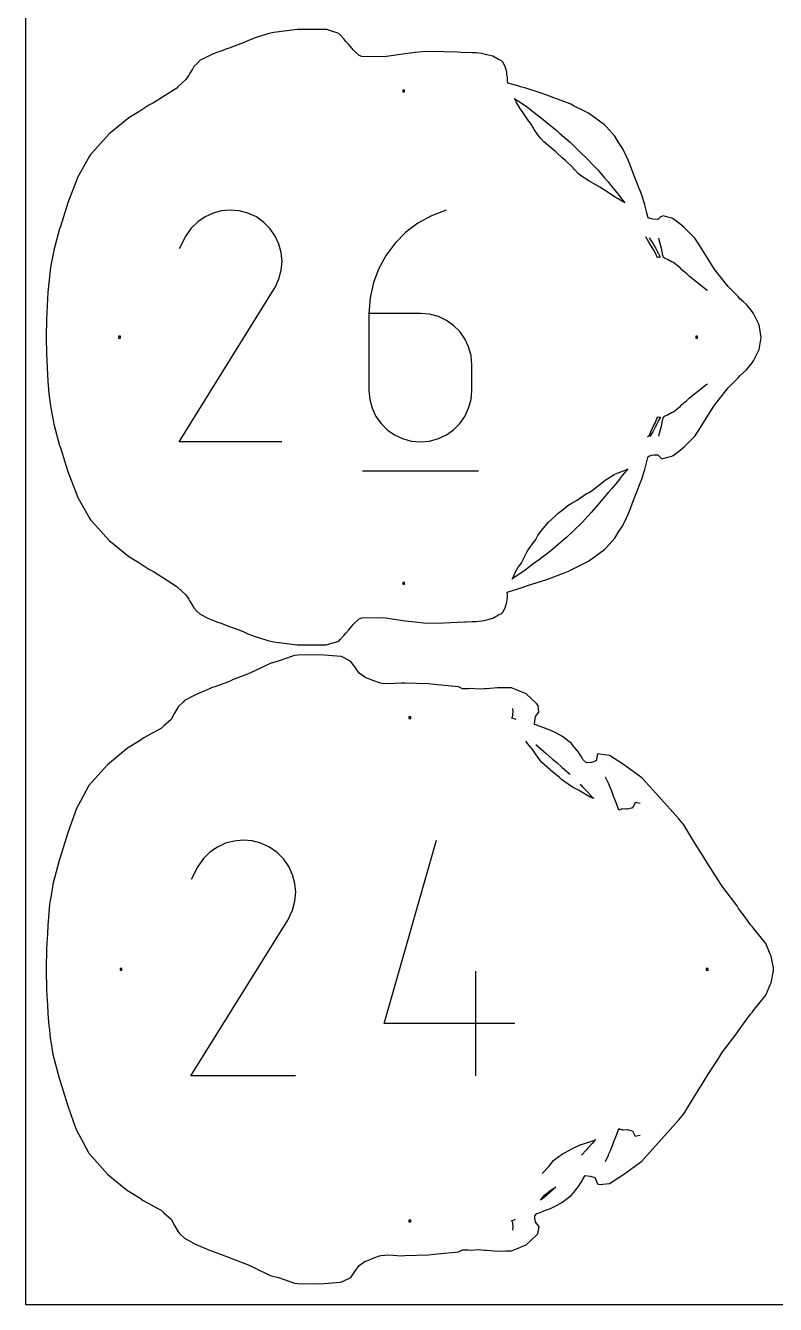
# Model space of a CAD drawing. Extents: x 0 to 90, y 0 to 90.
# Drawn here: x 0 to 24.16, y 0 to 41.22 of the extents above; entities that cross this region are included whole.
import ezdxf

# ---------------------------------------------------------------- set-up
doc = ezdxf.new("R2010")
doc.units = 0

msp = doc.modelspace()

# ---------------------------------------------------------------- linework, layer by layer
at = {"layer": 'annotation', "color": 1}
for p, q in [((5.781093, 35.050284), (5.545548, 34.887859)), ((6.038549, 35.168945), (5.781093, 35.050284)), ((6.311611, 35.242203), (6.038549, 35.168945)), ((6.593973, 35.26842), (6.311611, 35.242203)), ((6.87933, 35.245959), (6.593973, 35.26842)), ((7.161376, 35.17318), (6.87933, 35.245959)), ((7.433806, 35.048446), (7.161376, 35.17318)), ((7.677465, 34.875424), (7.433806, 35.048446)), ((7.433806, 35.048446), (7.433806, 35.048446)), ((13.076007, 35.090493), (12.640099, 34.850511)), ((13.551043, 35.268603), (13.076007, 35.090493)), ((13.551043, 35.268603), (13.551043, 35.268603)), ((5.33822, 34.683307), (5.165414, 34.438266)), ((5.545548, 34.887859), (5.33822, 34.683307)), ((7.881191, 34.6678), (7.677465, 34.875424)), ((8.043171, 34.431935), (7.881191, 34.6678)), ((12.640099, 34.850511), (12.247794, 34.55467)), ((5.165414, 34.438266), (4.94766, 34.020552)), ((8.161595, 34.174194), (8.043171, 34.431935)), ((12.247794, 34.55467), (11.903567, 34.208982)), ((20.076557, 34.240203), (19.985003, 34.413057)), ((20.078512, 34.236258), (20.076557, 34.240203)), ((20.236094, 33.983026), (20.078512, 34.236258)), ((20.085144, 34.381515), (20.213069, 34.187247)), ((20.415207, 34.316177), (20.405119, 34.367948)), ((20.474333, 34.071005), (20.415207, 34.316177)), ((8.234651, 33.900939), (8.161595, 34.174194)), ((8.260527, 33.618534), (8.234651, 33.900939)), ((11.611893, 33.81946), (11.377245, 33.392117)), ((11.903567, 34.208982), (11.611893, 33.81946)), ((20.213069, 34.187247), (20.272045, 34.081421)), ((20.284507, 33.901166), (20.236094, 33.983026)), ((20.272045, 34.081421), (20.28768, 34.051724)), ((20.359371, 33.73693), (20.284507, 33.901166)), ((20.28768, 34.051724), (20.332621, 33.969061)), ((20.332621, 33.969061), (20.356688, 33.925087)), ((20.356688, 33.925087), (20.371742, 33.898339)), ((20.371742, 33.898339), (20.386715, 33.868142)), ((20.386715, 33.868142), (20.409581, 33.823691)), ((20.409581, 33.823691), (20.425306, 33.792878)), ((20.477291, 34.059485), (20.474333, 34.071005)), ((20.481836, 34.040867), (20.477291, 34.059485)), ((20.533728, 33.812751), (20.481836, 34.040867)), ((20.537546, 33.796378), (20.533728, 33.812751)), ((8.237412, 33.333343), (8.260527, 33.618534)), ((11.377245, 33.392117), (11.2041, 32.932964)), ((20.396322, 33.748634), (20.359371, 33.73693)), ((20.40276, 33.751154), (20.396322, 33.748634)), ((20.40958, 33.752119), (20.40276, 33.751154)), ((20.42425, 33.754335), (20.40958, 33.752119)), ((20.436024, 33.756879), (20.42425, 33.754335)), ((20.425306, 33.792878), (20.443963, 33.756729)), ((20.443963, 33.756729), (20.436024, 33.756879)), ((20.55028, 33.737713), (20.537546, 33.796378)), ((20.586096, 33.723508), (20.55028, 33.737713)), ((20.681776, 33.682092), (20.586096, 33.723508)), ((20.811121, 33.605004), (20.681776, 33.682092)), ((20.869529, 33.580107), (20.811121, 33.605004)), ((21.052878, 33.433611), (20.869529, 33.580107)), ((21.071433, 33.427934), (21.052878, 33.433611)), ((21.145801, 33.349785), (21.071433, 33.427934)), ((8.036962, 32.780054), (8.163494, 33.051729)), ((8.163494, 33.051729), (8.237412, 33.333343)), ((21.298083, 33.21124), (21.145801, 33.349785)), ((21.385831, 33.133101), (21.298083, 33.21124)), ((21.898811, 32.720179), (21.385831, 33.133101)), ((4.942977, 27.801207), (8.00746, 32.73463)), ((8.00746, 32.73463), (8.011123, 32.739164)), ((8.00746, 32.73463), (8.00746, 32.73463)), ((8.011123, 32.739164), (8.014637, 32.743735)), ((8.014637, 32.743735), (8.018022, 32.748384)), ((8.018022, 32.748384), (8.021304, 32.753149)), ((8.021304, 32.753149), (8.024505, 32.758067)), ((8.024505, 32.758067), (8.027648, 32.763179)), ((8.027648, 32.763179), (8.030757, 32.768521)), ((8.030757, 32.768521), (8.033854, 32.774134)), ((8.033854, 32.774134), (8.036962, 32.780054)), ((8.036962, 32.780054), (8.036962, 32.780054)), ((11.2041, 32.932964), (11.096931, 32.448015)), ((21.924031, 32.705248), (21.898811, 32.720179)), ((21.936764, 32.697897), (21.924031, 32.705248)), ((21.972956, 32.677841), (21.936764, 32.697897)), ((11.096931, 32.448015), (11.060214, 31.943283)), ((11.060214, 31.943283), (11.060214, 29.461352)), ((12.718425, 31.943283), (11.060214, 31.943283)), ((13.016658, 31.916668), (12.718425, 31.943283)), ((13.297285, 31.83991), (13.016658, 31.916668)), ((13.555639, 31.717637), (13.297285, 31.83991)), ((13.787051, 31.554478), (13.555639, 31.717637)), ((13.986855, 31.355063), (13.787051, 31.554478)), ((14.150383, 31.12402), (13.986855, 31.355063)), ((14.272967, 30.865978), (14.150383, 31.12402)), ((14.349941, 30.585566), (14.272967, 30.865978)), ((14.376636, 30.287413), (14.349941, 30.585566)), ((14.376636, 29.461352), (14.376636, 30.287413)), ((14.376636, 30.287413), (14.376636, 30.287413)), ((11.060214, 29.461352), (11.060214, 29.461352)), ((11.060214, 29.461352), (11.086986, 29.163054)), ((14.349941, 29.163054), (14.376636, 29.461352)), ((21.385854, 29.216524), (21.899151, 29.629713)), ((21.899151, 29.629713), (21.924033, 29.644426)), ((21.924033, 29.644426), (21.936603, 29.651702)), ((21.936603, 29.651702), (21.973028, 29.671882)), ((11.086986, 29.163054), (11.164152, 28.882255)), ((11.164152, 28.882255), (11.286987, 28.623652)), ((14.150383, 28.623652), (14.272967, 28.882255)), ((14.272967, 28.882255), (14.349941, 29.163054)), ((20.869689, 28.76962), (21.053084, 28.916171)), ((21.053084, 28.916171), (21.071595, 28.921843)), ((21.071595, 28.921843), (21.145874, 28.999888)), ((21.145874, 28.999888), (21.298171, 29.138446)), ((21.298171, 29.138446), (21.385854, 29.216524)), ((11.286987, 28.623652), (11.450765, 28.391944)), ((13.986855, 28.391944), (14.150383, 28.623652)), ((20.288619, 28.422281), (20.359191, 28.612489)), ((20.359191, 28.612489), (20.404122, 28.598757)), ((20.393297, 28.487747), (20.36728, 28.434741)), ((20.422227, 28.544911), (20.393297, 28.487747)), ((20.404122, 28.598757), (20.430053, 28.593271)), ((20.444448, 28.578658), (20.422227, 28.544911)), ((20.430053, 28.593271), (20.434607, 28.593923)), ((20.434607, 28.593923), (20.446318, 28.594027)), ((20.448937, 28.589777), (20.444448, 28.578658)), ((20.446318, 28.594027), (20.448937, 28.589777)), ((20.481909, 28.308977), (20.533906, 28.537676)), ((20.533906, 28.537676), (20.537646, 28.553385)), ((20.537646, 28.553385), (20.549879, 28.612662)), ((20.549879, 28.612662), (20.585227, 28.628273)), ((20.585227, 28.628273), (20.6819, 28.66757)), ((20.6819, 28.66757), (20.811286, 28.744749)), ((20.811286, 28.744749), (20.869689, 28.76962)), ((11.450765, 28.391944), (11.650762, 28.191829)), ((11.650762, 28.191829), (11.882252, 28.028006)), ((13.555639, 28.028006), (13.787051, 28.191829)), ((13.787051, 28.191829), (13.986855, 28.391944)), ((20.096046, 28.011771), (20.110989, 28.048256)), ((20.202757, 28.126183), (20.109461, 27.971662)), ((20.110989, 28.048256), (20.21651, 28.291024)), ((20.274415, 28.25802), (20.202757, 28.126183)), ((20.21651, 28.291024), (20.288619, 28.422281)), ((20.282066, 28.273535), (20.274415, 28.25802)), ((20.333517, 28.36741), (20.282066, 28.273535)), ((20.338868, 28.377445), (20.333517, 28.36741)), ((20.346498, 28.392817), (20.338868, 28.377445)), ((20.36728, 28.434741), (20.346498, 28.392817)), ((20.404677, 27.979339), (20.415258, 28.03354)), ((20.415258, 28.03354), (20.474386, 28.278697)), ((20.474386, 28.278697), (20.477318, 28.290299)), ((20.477318, 28.290299), (20.481909, 28.308977)), ((8.259399, 27.801207), (4.942977, 27.801207)), ((11.882252, 28.028006), (12.140509, 27.905172)), ((12.140509, 27.905172), (12.420808, 27.828027)), ((12.420808, 27.828027), (12.718425, 27.801267)), ((12.718425, 27.801267), (13.016658, 27.828027)), ((12.718425, 27.801267), (12.718425, 27.801267)), ((13.016658, 27.828027), (13.297285, 27.905172)), ((13.297285, 27.905172), (13.555639, 28.028006)), ((20.03313, 27.951136), (20.096046, 28.011771)), ((10.852528, 26.86785), (14.586195, 26.86785)), ((15.673015, 18.9159), (15.693483, 18.974271)), ((15.693483, 18.974271), (15.698322, 18.989722)), ((15.698322, 18.989722), (15.698597, 19.014458)), ((15.698597, 19.014458), (15.702714, 19.107776)), ((15.702714, 19.107776), (15.699438, 19.205931)), ((15.659388, 18.89339), (15.659437, 18.893523)), ((15.734674, 18.869656), (15.659388, 18.89339)), ((15.659437, 18.893523), (15.671808, 18.913329)), ((15.671808, 18.913329), (15.673015, 18.9159)), ((15.804214, 18.84778), (15.734674, 18.869656)), ((16.128629, 18.147887), (16.125472, 18.152287)), ((16.174449, 18.081423), (16.128629, 18.147887)), ((16.336472, 17.875585), (16.174449, 18.081423)), ((16.45169, 17.718589), (16.336472, 17.875585)), ((16.433822, 18.04342), (16.520262, 17.974149)), ((16.520262, 17.974149), (16.771378, 17.758892)), ((16.771378, 17.758892), (16.979372, 17.57799)), ((16.621797, 17.480418), (16.45169, 17.718589)), ((16.635908, 17.463469), (16.621797, 17.480418)), ((16.885291, 17.241695), (16.635908, 17.463469)), ((16.979372, 17.57799), (17.113859, 17.464899)), ((17.113859, 17.464899), (17.275023, 17.317496)), ((17.275023, 17.317496), (17.510671, 17.113771)), ((16.914656, 17.217809), (16.885291, 17.241695)), ((17.203281, 16.984473), (16.914656, 17.217809)), ((17.26313, 16.922324), (17.203281, 16.984473)), ((17.477822, 16.764835), (17.26313, 16.922324)), ((17.510671, 17.113771), (17.548472, 17.07564)), ((18.763616, 16.818249), (18.680548, 16.994207)), ((17.615576, 16.670015), (17.477822, 16.764835)), ((17.81287, 16.569728), (17.615576, 16.670015)), ((18.188231, 16.353949), (17.81287, 16.569728)), ((17.861169, 16.767255), (17.861361, 16.767069)), ((17.861361, 16.767069), (17.86541, 16.763821)), ((17.86541, 16.763821), (17.902037, 16.728011)), ((17.902037, 16.728011), (17.905491, 16.724308)), ((17.905491, 16.724308), (17.944838, 16.682506)), ((17.944838, 16.682506), (18.112578, 16.505994)), ((18.112578, 16.505994), (18.208502, 16.397912)), ((18.848995, 16.613323), (18.763616, 16.818249)), ((18.904465, 16.474862), (18.848995, 16.613323)), ((18.197719, 16.350532), (18.188231, 16.353949)), ((18.220175, 16.341397), (18.197719, 16.350532)), ((18.208502, 16.397912), (18.213058, 16.397302)), ((18.213058, 16.397302), (18.304312, 16.30353)), ((18.222213, 16.341705), (18.220175, 16.341397)), ((18.304312, 16.30353), (18.222213, 16.341705)), ((18.954116, 16.348664), (18.904465, 16.474862)), ((19.012335, 16.193413), (18.954116, 16.348664)), ((19.024008, 16.162452), (19.012335, 16.193413)), ((19.031848, 16.141121), (19.024008, 16.162452)), ((19.109841, 15.927919), (19.031848, 16.141121)), ((19.630108, 16.152961), (19.547305, 15.997841)), ((19.641992, 16.172415), (19.630108, 16.152961)), ((19.795468, 16.147974), (19.641992, 16.172415)), ((19.116074, 15.932234), (19.109841, 15.927919)), ((19.130759, 15.937282), (19.116074, 15.932234)), ((19.170124, 15.956872), (19.130759, 15.937282)), ((19.172083, 15.956343), (19.170124, 15.956872)), ((19.202304, 15.966185), (19.172083, 15.956343)), ((19.210582, 15.971493), (19.202304, 15.966185)), ((19.211497, 15.972341), (19.210582, 15.971493)), ((19.212853, 15.973419), (19.211497, 15.972341)), ((19.322833, 15.967701), (19.212853, 15.973419)), ((19.328865, 15.966972), (19.322833, 15.967701)), ((19.350661, 15.969814), (19.328865, 15.966972)), ((19.387493, 15.963735), (19.350661, 15.969814)), ((19.506615, 15.993588), (19.387493, 15.963735)), ((19.547305, 15.997841), (19.506615, 15.993588)), ((6.441307, 14.861285), (6.179439, 14.740591)), ((6.719049, 14.935799), (6.441307, 14.861285)), ((7.00625, 14.962465), (6.719049, 14.935799)), ((7.296497, 14.939619), (7.00625, 14.962465)), ((7.583377, 14.865593), (7.296497, 14.939619)), ((7.860476, 14.738721), (7.583377, 14.865593)), ((11.549034, 9.055874), (13.233282, 14.962651)), ((5.939857, 14.575382), (5.728976, 14.367324)), ((6.179439, 14.740591), (5.939857, 14.575382)), ((8.108311, 14.562734), (7.860476, 14.738721)), ((7.860476, 14.738721), (7.860476, 14.738721)), ((8.315528, 14.351551), (8.108311, 14.562734)), ((5.553208, 14.118083), (5.331722, 13.693211)), ((5.728976, 14.367324), (5.553208, 14.118083)), ((8.480285, 14.111644), (8.315528, 14.351551)), ((8.600738, 13.849486), (8.480285, 14.111644)), ((8.675046, 13.571548), (8.600738, 13.849486)), ((8.701365, 13.284303), (8.675046, 13.571548)), ((8.677854, 12.994225), (8.701365, 13.284303)), ((8.60267, 12.707784), (8.677854, 12.994225)), ((5.326959, 7.367277), (8.443961, 12.385251)), ((8.443961, 12.385251), (8.447688, 12.389862)), ((8.443961, 12.385251), (8.443961, 12.385251)), ((8.447688, 12.389862), (8.451261, 12.394512)), ((8.451261, 12.394512), (8.454705, 12.39924)), ((8.454705, 12.39924), (8.458043, 12.404087)), ((8.458043, 12.404087), (8.461299, 12.409089)), ((8.461299, 12.409089), (8.464496, 12.414288)), ((8.464496, 12.414288), (8.467658, 12.419723)), ((8.467658, 12.419723), (8.470807, 12.425431)), ((8.470807, 12.425431), (8.473969, 12.431453)), ((8.473969, 12.431453), (8.60267, 12.707784)), ((8.473969, 12.431453), (8.473969, 12.431453)), ((14.502184, 7.367339), (14.502184, 10.740598)), ((15.766323, 9.055874), (11.549034, 9.055874)), ((8.700219, 7.367277), (5.326959, 7.367277)), ((18.954194, 5.24898), (19.012051, 5.403344)), ((19.012051, 5.403344), (19.023968, 5.435212)), ((19.023968, 5.435212), (19.031826, 5.456645)), ((19.031826, 5.456645), (19.109946, 5.669525)), ((19.109946, 5.669525), (19.116147, 5.665371)), ((19.116147, 5.665371), (19.130131, 5.64986)), ((19.130131, 5.64986), (19.141643, 5.648385)), ((19.141643, 5.648385), (19.16001, 5.646697)), ((19.16001, 5.646697), (19.230498, 5.62215)), ((19.230498, 5.62215), (19.261664, 5.627136)), ((19.261664, 5.627136), (19.387206, 5.633736)), ((19.387206, 5.633736), (19.427096, 5.62956)), ((19.427096, 5.62956), (19.547128, 5.599681)), ((19.547128, 5.599681), (19.629937, 5.444507)), ((19.629937, 5.444507), (19.64183, 5.425037)), ((19.64183, 5.425037), (19.685253, 5.434175)), ((19.685253, 5.434175), (19.798987, 5.453391)), ((17.379104, 4.893005), (17.61531, 5.022126)), ((17.61531, 5.022126), (17.891783, 5.151485)), ((17.891783, 5.151485), (17.913044, 5.158677)), ((18.075025, 4.985533), (17.90677, 4.810816)), ((17.913044, 5.158677), (17.93615, 5.169805)), ((17.93615, 5.169805), (18.306362, 5.281864)), ((18.08121, 4.992084), (18.075025, 4.985533)), ((18.083058, 4.993872), (18.08121, 4.992084)), ((18.106191, 5.020656), (18.083058, 4.993872)), ((18.252513, 5.188483), (18.106191, 5.020656)), ((18.319759, 5.260337), (18.252513, 5.188483)), ((18.306362, 5.281864), (18.370589, 5.31453)), ((18.370589, 5.31453), (18.319759, 5.260337)), ((18.793173, 4.848326), (18.849246, 4.984627)), ((18.849246, 4.984627), (18.904513, 5.122611)), ((18.904513, 5.122611), (18.954194, 5.24898)), ((16.854884, 4.441202), (17.011056, 4.642369)), ((17.011056, 4.642369), (17.058209, 4.678099)), ((17.058209, 4.678099), (17.299545, 4.850637)), ((17.299545, 4.850637), (17.379104, 4.893005)), ((18.681081, 4.6032), (18.694686, 4.634323)), ((18.694686, 4.634323), (18.76357, 4.779105)), ((18.76357, 4.779105), (18.793173, 4.848326)), ((16.638909, 4.223118), (16.854884, 4.441202)), ((15.659923, 2.704453), (15.73476, 2.728023)), ((15.660094, 2.704199), (15.659923, 2.704453)), ((15.665549, 2.695433), (15.660094, 2.704199)), ((15.671879, 2.684789), (15.665549, 2.695433)), ((15.672695, 2.682164), (15.671879, 2.684789)), ((15.693311, 2.623651), (15.672695, 2.682164)), ((15.698266, 2.608076), (15.693311, 2.623651)), ((15.702408, 2.516719), (15.698266, 2.608076)), ((15.699434, 2.391498), (15.702743, 2.489923)), ((15.702743, 2.489923), (15.702408, 2.516719)), ((15.73476, 2.728023), (15.783746, 2.743416))]:
    msp.add_line(p, q, dxfattribs=at)
at = {"layer": 'boundary', "color": 5}
for p, q in [((7.399531, 40.8206), (7.159938, 40.730857)), ((7.739763, 40.934626), (7.399531, 40.8206)), ((7.838052, 40.963446), (7.739763, 40.934626)), ((8.000689, 40.991021), (7.838052, 40.963446)), ((8.749457, 41.087855), (8.000689, 40.991021)), ((9.600594, 41.093474), (8.749457, 41.087855)), ((9.706194, 41.08664), (9.600594, 41.093474)), ((10.089325, 40.967476), (9.706194, 41.08664)), ((10.135427, 40.916944), (10.089325, 40.967476)), ((10.249539, 40.785453), (10.135427, 40.916944)), ((6.301229, 40.397193), (6.187544, 40.361217)), ((6.454435, 40.456557), (6.301229, 40.397193)), ((6.593288, 40.505989), (6.454435, 40.456557)), ((6.668269, 40.536824), (6.593288, 40.505989)), ((7.00961, 40.657624), (6.668269, 40.536824)), ((7.159938, 40.730857), (7.00961, 40.657624)), ((10.319301, 40.709457), (10.249539, 40.785453)), ((10.412265, 40.603086), (10.319301, 40.709457)), ((10.509722, 40.492162), (10.412265, 40.603086)), ((10.56082, 40.427288), (10.509722, 40.492162)), ((10.624076, 40.362747), (10.56082, 40.427288)), ((5.533032, 40.005809), (5.420938, 39.89944)), ((5.623008, 40.101926), (5.533032, 40.005809)), ((5.780454, 40.178463), (5.623008, 40.101926)), ((5.973367, 40.279267), (5.780454, 40.178463)), ((6.187544, 40.361217), (5.973367, 40.279267)), ((10.742708, 40.255435), (10.624076, 40.362747)), ((10.835088, 40.225487), (10.742708, 40.255435)), ((11.549573, 40.210631), (10.835088, 40.225487)), ((12.227126, 40.312122), (11.549573, 40.210631)), ((12.547614, 40.351787), (12.227126, 40.312122)), ((12.900074, 40.387442), (12.547614, 40.351787)), ((13.481904, 40.376546), (12.900074, 40.387442)), ((13.906276, 40.361187), (13.481904, 40.376546)), ((14.150293, 40.344315), (13.906276, 40.361187)), ((14.20441, 40.346802), (14.150293, 40.344315)), ((14.382439, 40.342111), (14.20441, 40.346802)), ((14.517207, 40.336117), (14.382439, 40.342111)), ((14.69852, 40.318726), (14.517207, 40.336117)), ((14.862724, 40.279923), (14.69852, 40.318726)), ((15.047392, 40.233039), (14.862724, 40.279923)), ((15.235358, 40.127305), (15.047392, 40.233039)), ((15.323191, 40.089488), (15.235358, 40.127305)), ((15.36964, 40.034741), (15.323191, 40.089488)), ((15.450688, 39.902475), (15.36964, 40.034741)), ((5.254434, 39.619699), (5.166442, 39.476737)), ((5.295451, 39.687258), (5.254434, 39.619699)), ((5.373796, 39.814623), (5.295451, 39.687258)), ((5.420938, 39.89944), (5.373796, 39.814623)), ((15.475843, 39.82099), (15.450688, 39.902475)), ((15.498915, 39.714188), (15.475843, 39.82099)), ((15.507667, 39.643534), (15.498915, 39.714188)), ((15.522617, 39.558547), (15.507667, 39.643534)), ((4.872867, 39.205458), (4.123013, 38.727233)), ((4.908267, 39.244269), (4.872867, 39.205458)), ((5.166442, 39.476737), (4.908267, 39.244269)), ((15.52191, 39.439967), (15.522617, 39.558547)), ((15.540113, 39.366968), (15.52191, 39.439967)), ((15.85632, 39.276765), (15.540113, 39.366968)), ((15.991662, 39.238157), (15.85632, 39.276765)), ((16.081289, 39.211981), (15.991662, 39.238157)), ((16.604479, 39.043156), (16.081289, 39.211981)), ((16.795042, 38.979589), (16.604479, 39.043156)), ((17.108742, 38.861487), (16.795042, 38.979589)), ((17.490944, 38.712784), (17.108742, 38.861487)), ((3.643747, 38.442275), (3.325447, 38.24713)), ((3.971812, 38.648856), (3.643747, 38.442275)), ((4.123013, 38.727233), (3.971812, 38.648856)), ((17.560807, 38.679877), (17.490944, 38.712784)), ((17.677916, 38.622337), (17.560807, 38.679877)), ((17.989183, 38.470207), (17.677916, 38.622337)), ((18.134184, 38.394472), (17.989183, 38.470207)), ((18.6495, 38.017714), (18.134184, 38.394472)), ((3.325447, 38.24713), (2.737203, 37.758035)), ((18.716088, 37.955657), (18.6495, 38.017714)), ((18.981984, 37.653187), (18.716088, 37.955657)), ((2.694137, 37.724003), (2.134799, 37.107189)), ((2.737203, 37.758035), (2.694137, 37.724003)), ((19.093978, 37.470682), (18.981984, 37.653187)), ((2.134799, 37.107189), (2.094045, 37.063677)), ((19.219495, 37.276325), (19.093978, 37.470682)), ((19.300219, 37.11449), (19.219495, 37.276325)), ((19.412199, 36.876), (19.300219, 37.11449)), ((2.062928, 37.012789), (1.674401, 36.316866)), ((2.094045, 37.063677), (2.062928, 37.012789)), ((19.484767, 36.70024), (19.412199, 36.876)), ((19.577597, 36.464288), (19.484767, 36.70024)), ((1.674401, 36.316866), (1.647393, 36.253159)), ((19.652421, 36.270255), (19.577597, 36.464288)), ((1.647393, 36.253159), (1.36514, 35.508968)), ((19.734975, 36.048851), (19.652421, 36.270255)), ((19.758128, 35.992427), (19.734975, 36.048851)), ((19.807131, 35.871342), (19.758128, 35.992427)), ((19.847662, 35.751078), (19.807131, 35.871342)), ((1.36514, 35.508968), (1.120282, 34.737739)), ((19.926194, 35.517006), (19.847662, 35.751078)), ((19.947652, 35.441732), (19.926194, 35.517006)), ((19.995003, 35.265415), (19.947652, 35.441732)), ((20.016188, 35.185832), (19.995003, 35.265415)), ((20.054362, 35.01615), (20.016188, 35.185832)), ((20.439746, 35.039253), (20.367403, 34.970774)), ((20.536425, 35.08572), (20.439746, 35.039253)), ((20.691709, 35.042839), (20.536425, 35.08572)), ((20.815539, 35.009875), (20.691709, 35.042839)), ((1.097412, 34.665739), (0.91503, 33.98018)), ((1.120282, 34.737739), (1.097412, 34.665739)), ((20.11852, 34.998653), (20.054362, 35.01615)), ((20.203607, 34.973849), (20.11852, 34.998653)), ((20.367403, 34.970774), (20.203607, 34.973849)), ((20.86577, 34.992194), (20.815539, 35.009875)), ((21.078857, 34.826637), (20.86577, 34.992194)), ((21.214399, 34.714348), (21.078857, 34.826637)), ((21.564678, 34.361659), (21.214399, 34.714348)), ((21.670137, 34.199605), (21.564678, 34.361659)), ((0.899229, 33.916902), (0.806913, 33.435873)), ((0.91503, 33.98018), (0.899229, 33.916902)), ((22.175953, 33.395264), (21.670137, 34.199605)), ((0.806913, 33.435873), (0.756175, 33.018364)), ((22.214862, 33.336493), (22.175953, 33.395264)), ((0.756175, 33.018364), (0.719588, 32.621278)), ((22.638556, 32.80582), (22.214862, 33.336493)), ((0.719588, 32.621278), (0.691753, 32.201031)), ((22.957196, 32.488751), (22.638556, 32.80582)), ((0.691753, 32.201031), (0.669435, 31.718316)), ((23.009088, 32.415394), (22.957196, 32.488751)), ((23.125461, 32.313385), (23.009088, 32.415394)), ((23.226468, 32.230796), (23.125461, 32.313385)), ((23.409486, 32.00334), (23.226468, 32.230796)), ((23.44943, 31.940033), (23.409486, 32.00334)), ((23.629232, 31.575383), (23.44943, 31.940033)), ((0.669435, 31.718316), (0.65916, 31.202565)), ((23.702064, 31.166901), (23.629232, 31.575383)), ((0.65916, 31.202565), (0.65916, 31.14714)), ((0.65916, 31.14714), (0.66834, 30.659092)), ((23.62926, 30.774335), (23.702064, 31.166901)), ((0.66834, 30.659092), (0.690031, 30.175603)), ((23.449475, 30.409677), (23.62926, 30.774335)), ((0.690031, 30.175603), (0.716808, 29.756613)), ((23.125605, 30.036375), (23.226551, 30.118922)), ((23.226551, 30.118922), (23.409546, 30.346374)), ((23.409546, 30.346374), (23.449475, 30.409677)), ((0.716808, 29.756613), (0.751837, 29.363465)), ((22.638614, 29.543872), (22.957236, 29.860895)), ((22.957236, 29.860895), (23.009162, 29.934298)), ((23.009162, 29.934298), (23.125605, 30.036375)), ((0.751837, 29.363465), (0.798307, 28.957432)), ((22.202135, 28.997816), (22.638614, 29.543872)), ((0.798307, 28.957432), (0.899218, 28.43278)), ((21.670181, 28.150071), (22.175701, 28.953974)), ((22.175701, 28.953974), (22.202135, 28.997816)), ((0.899218, 28.43278), (0.915019, 28.369497)), ((0.915019, 28.369497), (1.097396, 27.683942)), ((21.564724, 27.988014), (21.670181, 28.150071)), ((1.097396, 27.683942), (1.120263, 27.611951)), ((21.078927, 27.523051), (21.214487, 27.635356)), ((21.214487, 27.635356), (21.564724, 27.988014)), ((1.120263, 27.611951), (1.365126, 26.840703)), ((20.016273, 27.164164), (20.045491, 27.294737)), ((20.045491, 27.294737), (20.074017, 27.339125)), ((20.074017, 27.339125), (20.177969, 27.367849)), ((20.177969, 27.367849), (20.23688, 27.377495)), ((20.23688, 27.377495), (20.367237, 27.3789)), ((20.367237, 27.3789), (20.439535, 27.310508)), ((20.439535, 27.310508), (20.496772, 27.254976)), ((20.496772, 27.254976), (20.692076, 27.306906)), ((20.692076, 27.306906), (20.815629, 27.339761)), ((20.815629, 27.339761), (20.86572, 27.35739)), ((20.86572, 27.35739), (21.078927, 27.523051)), ((1.365126, 26.840703), (1.647383, 26.096492)), ((19.847766, 26.598908), (19.919857, 26.810723)), ((19.919857, 26.810723), (19.947605, 26.907727)), ((19.947605, 26.907727), (19.995012, 27.084278)), ((19.995012, 27.084278), (20.016273, 27.164164)), ((19.758236, 26.357469), (19.804091, 26.469704)), ((19.804091, 26.469704), (19.847766, 26.598908)), ((1.647383, 26.096492), (1.674384, 26.0328)), ((1.674384, 26.0328), (2.062903, 25.336877)), ((19.577627, 25.885421), (19.652616, 26.079883)), ((19.652616, 26.079883), (19.735028, 26.300921)), ((19.735028, 26.300921), (19.758236, 26.357469)), ((19.412231, 25.473712), (19.485004, 25.649991)), ((19.485004, 25.649991), (19.577627, 25.885421)), ((2.062903, 25.336877), (2.094018, 25.285991)), ((2.094018, 25.285991), (2.134771, 25.24248)), ((2.134771, 25.24248), (2.694101, 24.625661)), ((19.219519, 25.073357), (19.300533, 25.235794)), ((19.300533, 25.235794), (19.412231, 25.473712)), ((18.982008, 24.696478), (19.09351, 24.878209)), ((19.09351, 24.878209), (19.219519, 25.073357)), ((2.694101, 24.625661), (2.737153, 24.591641)), ((2.737153, 24.591641), (3.325408, 24.102528)), ((18.134221, 23.955176), (18.650712, 24.332832)), ((18.650712, 24.332832), (18.715263, 24.392996)), ((18.715263, 24.392996), (18.982008, 24.696478)), ((3.325408, 24.102528), (3.643707, 23.907382)), ((3.643707, 23.907382), (3.971767, 23.700802)), ((17.678991, 23.727817), (18.134221, 23.955176)), ((3.971767, 23.700802), (4.122969, 23.622424)), ((4.122969, 23.622424), (4.872805, 23.144222)), ((16.795085, 23.370055), (17.325816, 23.574166)), ((17.325816, 23.574166), (17.49098, 23.636862)), ((17.49098, 23.636862), (17.678991, 23.727817)), ((4.872805, 23.144222), (4.908213, 23.105408)), ((4.908213, 23.105408), (5.166345, 22.873013)), ((15.509488, 22.956914), (15.9922, 23.111634)), ((15.9922, 23.111634), (16.081305, 23.137651)), ((16.081305, 23.137651), (16.135162, 23.155417)), ((16.135162, 23.155417), (16.795085, 23.370055)), ((5.166345, 22.873013), (5.254349, 22.730065)), ((5.254349, 22.730065), (5.295365, 22.662519)), ((15.498954, 22.63566), (15.513811, 22.721283)), ((15.522728, 22.860402), (15.509488, 22.956914)), ((15.513811, 22.721283), (15.522635, 22.791357)), ((15.522635, 22.791357), (15.522728, 22.860402)), ((5.295365, 22.662519), (5.341641, 22.579947)), ((5.341641, 22.579947), (5.420838, 22.450319)), ((5.420838, 22.450319), (5.517449, 22.348708)), ((5.517449, 22.348708), (5.622891, 22.247787)), ((15.235491, 22.222418), (15.3233, 22.260235)), ((15.3233, 22.260235), (15.369741, 22.315001)), ((15.369741, 22.315001), (15.450765, 22.447331)), ((15.450765, 22.447331), (15.475901, 22.528831)), ((15.475901, 22.528831), (15.498954, 22.63566)), ((5.622891, 22.247787), (5.871189, 22.120327)), ((5.871189, 22.120327), (5.973249, 22.070414)), ((5.973249, 22.070414), (6.187446, 21.988451)), ((6.187446, 21.988451), (6.301123, 21.952475)), ((6.301123, 21.952475), (6.454297, 21.893123)), ((6.454297, 21.893123), (6.593187, 21.843679)), ((10.412381, 21.746693), (10.509825, 21.857574)), ((10.509825, 21.857574), (10.56095, 21.922472)), ((10.56095, 21.922472), (10.624254, 21.987034)), ((10.624254, 21.987034), (10.742869, 22.094261)), ((10.742869, 22.094261), (10.835291, 22.124195)), ((10.835291, 22.124195), (11.532596, 22.140846)), ((11.532596, 22.140846), (12.227063, 22.037516)), ((12.227063, 22.037516), (12.547594, 21.997846)), ((12.547594, 21.997846), (12.900062, 21.962189)), ((12.900062, 21.962189), (13.481974, 21.973087)), ((13.481974, 21.973087), (13.900802, 21.988076)), ((13.900802, 21.988076), (14.150465, 22.005326)), ((14.150465, 22.005326), (14.204622, 22.002835)), ((14.204622, 22.002835), (14.382567, 22.007528)), ((14.382567, 22.007528), (14.517422, 22.013532)), ((14.517422, 22.013532), (14.698658, 22.030926)), ((14.698658, 22.030926), (14.862827, 22.069726)), ((14.862827, 22.069726), (15.047521, 22.11664)), ((15.047521, 22.11664), (15.235491, 22.222418)), ((6.593187, 21.843679), (6.668207, 21.812829)), ((6.668207, 21.812829), (7.009544, 21.692034)), ((7.009544, 21.692034), (7.159951, 21.618763)), ((7.159951, 21.618763), (7.399461, 21.529053)), ((7.399461, 21.529053), (7.739815, 21.414984)), ((10.135573, 21.432813), (10.249656, 21.56431)), ((10.249656, 21.56431), (10.319432, 21.640326)), ((10.319432, 21.640326), (10.412381, 21.746693)), ((7.739815, 21.414984), (7.838001, 21.386194)), ((7.838001, 21.386194), (8.000506, 21.35864)), ((8.000506, 21.35864), (8.749482, 21.261776)), ((8.749482, 21.261776), (9.600438, 21.256167)), ((9.600438, 21.256167), (9.688567, 21.257017)), ((9.688567, 21.257017), (10.08944, 21.382237)), ((10.08944, 21.382237), (10.135573, 21.432813)), ((7.878825, 20.662132), (7.358699, 20.409592)), ((8.141875, 20.733983), (7.878825, 20.662132)), ((8.660147, 20.914046), (8.141875, 20.733983)), ((8.772162, 20.926286), (8.660147, 20.914046)), ((9.479356, 20.938667), (8.772162, 20.926286)), ((10.16524, 20.882415), (9.479356, 20.938667)), ((10.21482, 20.859993), (10.16524, 20.882415)), ((10.480554, 20.725221), (10.21482, 20.859993)), ((10.624513, 20.518662), (10.480554, 20.725221)), ((7.146527, 20.314399), (6.664265, 20.126197)), ((7.358699, 20.409592), (7.146527, 20.314399)), ((10.748281, 20.340948), (10.624513, 20.518662)), ((10.958627, 20.190714), (10.748281, 20.340948)), ((5.919447, 19.843693), (5.497735, 19.660807)), ((5.987764, 19.869633), (5.919447, 19.843693)), ((6.128906, 19.92089), (5.987764, 19.869633)), ((6.585267, 20.089775), (6.128906, 19.92089)), ((6.664265, 20.126197), (6.585267, 20.089775)), ((11.027418, 20.178352), (10.958627, 20.190714)), ((11.215396, 20.095555), (11.027418, 20.178352)), ((11.397554, 20.032329), (11.215396, 20.095555)), ((11.487817, 20.015672), (11.397554, 20.032329)), ((11.707286, 19.99679), (11.487817, 20.015672)), ((12.105732, 20.027209), (11.707286, 19.99679)), ((12.22266, 20.01825), (12.105732, 20.027209)), ((12.975856, 20.000117), (12.22266, 20.01825)), ((13.164948, 19.979244), (12.975856, 20.000117)), ((13.941481, 19.90278), (13.164948, 19.979244)), ((14.078275, 19.842519), (13.941481, 19.90278)), ((14.27264, 19.841481), (14.078275, 19.842519)), ((14.365642, 19.849072), (14.27264, 19.841481)), ((14.58744, 19.829271), (14.365642, 19.849072)), ((14.779518, 19.845843), (14.58744, 19.829271)), ((14.836861, 19.843595), (14.779518, 19.845843)), ((14.97077, 19.856614), (14.836861, 19.843595)), ((15.201893, 19.876369), (14.97077, 19.856614)), ((15.475382, 19.87479), (15.201893, 19.876369)), ((15.655914, 19.870548), (15.475382, 19.87479)), ((15.818402, 19.8067), (15.655914, 19.870548)), ((16.130093, 19.675895), (15.818402, 19.8067)), ((5.071887, 19.416048), (4.915168, 19.261127)), ((5.117847, 19.46399), (5.071887, 19.416048)), ((5.414125, 19.618698), (5.117847, 19.46399)), ((5.497735, 19.660807), (5.414125, 19.618698)), ((16.455425, 19.369473), (16.130093, 19.675895)), ((4.800459, 19.055447), (4.685009, 18.849998)), ((4.915168, 19.261127), (4.800459, 19.055447)), ((16.430121, 18.948796), (16.537472, 19.084524)), ((16.507994, 19.308517), (16.455425, 19.369473)), ((16.537472, 19.084524), (16.507994, 19.308517)), ((4.374162, 18.568961), (4.280275, 18.518981)), ((4.451183, 18.645544), (4.374162, 18.568961)), ((4.685009, 18.849998), (4.451183, 18.645544)), ((16.399478, 18.694254), (16.402833, 18.803692)), ((16.468693, 18.671894), (16.399478, 18.694254)), ((16.402833, 18.803692), (16.430121, 18.948796)), ((16.550161, 18.640999), (16.468693, 18.671894)), ((16.754833, 18.563377), (16.550161, 18.640999)), ((16.947439, 18.489887), (16.754833, 18.563377)), ((3.689935, 18.176358), (3.279232, 17.924442)), ((3.789337, 18.247012), (3.689935, 18.176358)), ((4.280275, 18.518981), (3.789337, 18.247012)), ((17.09952, 18.412344), (16.947439, 18.489887)), ((17.297104, 18.302602), (17.09952, 18.412344)), ((17.497678, 18.147003), (17.297104, 18.302602)), ((17.575061, 18.08473), (17.497678, 18.147003)), ((3.279232, 17.924442), (2.828933, 17.556043)), ((17.649003, 17.996027), (17.575061, 18.08473)), ((17.772898, 17.85438), (17.649003, 17.996027)), ((17.831359, 17.767144), (17.772898, 17.85438)), ((17.887746, 17.678373), (17.831359, 17.767144)), ((18.426104, 17.744383), (18.386657, 17.524879)), ((18.489671, 17.735755), (18.426104, 17.744383)), ((18.807004, 17.695095), (18.489671, 17.735755)), ((2.638051, 17.395391), (2.221379, 16.929297)), ((2.828933, 17.556043), (2.638051, 17.395391)), ((17.930001, 17.611048), (17.887746, 17.678373)), ((17.95711, 17.56444), (17.930001, 17.611048)), ((18.066735, 17.456797), (17.95711, 17.56444)), ((18.232712, 17.461913), (18.066735, 17.456797)), ((18.386657, 17.524879), (18.232712, 17.461913)), ((19.264383, 17.404717), (18.807004, 17.695095)), ((19.852923, 16.974815), (19.264383, 17.404717)), ((2.221379, 16.929297), (2.036437, 16.725781)), ((20.211826, 16.582446), (19.852923, 16.974815)), ((2.036437, 16.725781), (1.771127, 16.215141)), ((20.769116, 15.959841), (20.211826, 16.582446)), ((1.771127, 16.215141), (1.639035, 15.978804)), ((1.540505, 15.71904), (1.352631, 15.167735)), ((1.639035, 15.978804), (1.540505, 15.71904)), ((21.046643, 15.64708), (20.769116, 15.959841)), ((21.200613, 15.459282), (21.046643, 15.64708)), ((21.5633, 14.870782), (21.200613, 15.459282)), ((1.352631, 15.167735), (1.171084, 14.578872)), ((21.828413, 14.449474), (21.5633, 14.870782)), ((1.171084, 14.578872), (1.084479, 14.306177)), ((21.983225, 14.198121), (21.828413, 14.449474)), ((1.084479, 14.306177), (0.944909, 13.782439)), ((22.324896, 13.667436), (21.983225, 14.198121)), ((0.944909, 13.782439), (0.880606, 13.540669)), ((22.421422, 13.514206), (22.324896, 13.667436)), ((0.880606, 13.540669), (0.818951, 13.18467)), ((22.460964, 13.448163), (22.421422, 13.514206)), ((22.918792, 12.84466), (22.460964, 13.448163)), ((0.772688, 12.889934), (0.751363, 12.619378)), ((0.786998, 13.017792), (0.772688, 12.889934)), ((0.818951, 13.18467), (0.786998, 13.017792)), ((22.971324, 12.761886), (22.918792, 12.84466)), ((0.751363, 12.619378), (0.731632, 12.347039)), ((23.179144, 12.48326), (22.971324, 12.761886)), ((23.358008, 12.239763), (23.179144, 12.48326)), ((0.721149, 12.226997), (0.702561, 11.930021)), ((0.731632, 12.347039), (0.721149, 12.226997)), ((23.401665, 12.184759), (23.358008, 12.239763)), ((23.440158, 12.132409), (23.401665, 12.184759)), ((23.846518, 11.6285), (23.440158, 12.132409)), ((0.694698, 11.805082), (0.676618, 11.458401)), ((0.702561, 11.930021), (0.694698, 11.805082)), ((23.983979, 11.292011), (23.846518, 11.6285)), ((0.670395, 11.318186), (0.661457, 10.945642)), ((0.676618, 11.458401), (0.670395, 11.318186)), ((24.015649, 11.227436), (23.983979, 11.292011)), ((24.090054, 10.845883), (24.015649, 11.227436)), ((0.661457, 10.945642), (0.65875, 10.798746)), ((0.65875, 10.798746), (0.661456, 10.651853)), ((24.015675, 10.370066), (24.090058, 10.751623)), ((24.090058, 10.751623), (24.090054, 10.845883)), ((0.661456, 10.651853), (0.670392, 10.279316)), ((23.846562, 9.968994), (23.984014, 10.3055)), ((23.984014, 10.3055), (24.015675, 10.370066)), ((0.670392, 10.279316), (0.676614, 10.139108)), ((0.676614, 10.139108), (0.694693, 9.792428)), ((23.440205, 9.465069), (23.846562, 9.968994)), ((0.694693, 9.792428), (0.702554, 9.667494)), ((0.702554, 9.667494), (0.721142, 9.370523)), ((0.721142, 9.370523), (0.731624, 9.250484)), ((0.731624, 9.250484), (0.751355, 8.978142)), ((22.952262, 8.804932), (23.179213, 9.114251)), ((23.179213, 9.114251), (23.358052, 9.357707)), ((23.358052, 9.357707), (23.401709, 9.412713)), ((23.401709, 9.412713), (23.440205, 9.465069)), ((0.751355, 8.978142), (0.765494, 8.851631)), ((0.765494, 8.851631), (0.786987, 8.579712)), ((22.460997, 8.149298), (22.918825, 8.752808)), ((22.918825, 8.752808), (22.952262, 8.804932)), ((0.786987, 8.579712), (0.818939, 8.412827)), ((0.818939, 8.412827), (0.880594, 8.056807)), ((0.880594, 8.056807), (0.944895, 7.815039)), ((21.983265, 7.399356), (22.324977, 7.930105)), ((22.324977, 7.930105), (22.421469, 8.083281)), ((22.421469, 8.083281), (22.460997, 8.149298)), ((0.944895, 7.815039), (1.084464, 7.291293)), ((1.084464, 7.291293), (1.171068, 7.018601)), ((1.171068, 7.018601), (1.352617, 6.429726)), ((21.563326, 6.726673), (21.828452, 7.148005)), ((21.828452, 7.148005), (21.983265, 7.399356)), ((21.200675, 6.138226), (21.563326, 6.726673)), ((1.352617, 6.429726), (1.540489, 5.878417)), ((1.540489, 5.878417), (1.639018, 5.618654)), ((20.769138, 5.637619), (21.046661, 5.950374)), ((21.046661, 5.950374), (21.200675, 6.138226)), ((1.639018, 5.618654), (1.771106, 5.382318)), ((1.771106, 5.382318), (2.036412, 4.871674)), ((20.211843, 5.015007), (20.769138, 5.637619)), ((19.852813, 4.622495), (20.211843, 5.015007)), ((2.036412, 4.871674), (2.221348, 4.66816)), ((2.221348, 4.66816), (2.638017, 4.202061)), ((19.264397, 4.192726), (19.852813, 4.622495)), ((2.638017, 4.202061), (2.828897, 4.041407)), ((17.957031, 4.033122), (18.021903, 4.154111)), ((18.021903, 4.154111), (18.188839, 4.135859)), ((18.188839, 4.135859), (18.339417, 4.090278)), ((18.806877, 3.902293), (19.264397, 4.192726)), ((2.828897, 4.041407), (3.279187, 3.673007)), ((17.649176, 3.601578), (17.772996, 3.743159)), ((17.772996, 3.743159), (17.831765, 3.830996)), ((17.831765, 3.830996), (17.867095, 3.884377)), ((17.867095, 3.884377), (17.930069, 3.986473)), ((17.930069, 3.986473), (17.957031, 4.033122)), ((18.339417, 4.090278), (18.419813, 3.884295)), ((18.419813, 3.884295), (18.489409, 3.861678)), ((18.489409, 3.861678), (18.806877, 3.902293)), ((3.279187, 3.673007), (3.689874, 3.421097)), ((3.689874, 3.421097), (3.789279, 3.350439)), ((3.789279, 3.350439), (4.280222, 3.078473)), ((17.29725, 3.294916), (17.359373, 3.344587)), ((17.359373, 3.344587), (17.575198, 3.512819)), ((17.575198, 3.512819), (17.649176, 3.601578)), ((4.280222, 3.078473), (4.363186, 3.038799)), ((4.363186, 3.038799), (4.451105, 2.951945)), ((4.451105, 2.951945), (4.684933, 2.747521)), ((16.401964, 2.858661), (16.468623, 2.925419)), ((16.468623, 2.925419), (16.549713, 2.956325)), ((16.549713, 2.956325), (16.754038, 3.033793)), ((16.754038, 3.033793), (16.876431, 3.07892)), ((16.876431, 3.07892), (16.930348, 3.098803)), ((16.930348, 3.098803), (17.099395, 3.185007)), ((17.099395, 3.185007), (17.29725, 3.294916)), ((4.684933, 2.747521), (4.800387, 2.542108)), ((4.800387, 2.542108), (4.915084, 2.336407)), ((16.402814, 2.793995), (16.401964, 2.858661)), ((16.430036, 2.648796), (16.402814, 2.793995)), ((16.540175, 2.508722), (16.430036, 2.648796)), ((16.50549, 2.272215), (16.540175, 2.508722)), ((4.915084, 2.336407), (4.961014, 2.288658)), ((4.961014, 2.288658), (5.117763, 2.133493)), ((5.117763, 2.133493), (5.414041, 1.978766)), ((16.13024, 1.92161), (16.455684, 2.228218)), ((16.455684, 2.228218), (16.50549, 2.272215)), ((5.414041, 1.978766), (5.497655, 1.93665)), ((5.497655, 1.93665), (5.919434, 1.753731)), ((5.919434, 1.753731), (5.987753, 1.727788)), ((5.987753, 1.727788), (6.128898, 1.67653)), ((6.128898, 1.67653), (6.536207, 1.519739)), ((13.165005, 1.618181), (13.941558, 1.694655)), ((13.941558, 1.694655), (14.078281, 1.754891)), ((14.078281, 1.754891), (14.272522, 1.755935)), ((14.272522, 1.755935), (14.365436, 1.748345)), ((14.365436, 1.748345), (14.587253, 1.768155)), ((14.587253, 1.768155), (14.779284, 1.751583)), ((14.779284, 1.751583), (14.836707, 1.753836)), ((14.836707, 1.753836), (14.970814, 1.740795)), ((14.970814, 1.740795), (15.20176, 1.721051)), ((15.20176, 1.721051), (15.475205, 1.722628)), ((15.475205, 1.722628), (15.65593, 1.726873)), ((15.65593, 1.726873), (15.81845, 1.790745)), ((15.81845, 1.790745), (16.13024, 1.92161)), ((6.536207, 1.519739), (6.664057, 1.471324)), ((6.664057, 1.471324), (7.146517, 1.283075)), ((7.146517, 1.283075), (7.356088, 1.189046)), ((10.611456, 1.060242), (10.748396, 1.25659)), ((10.748396, 1.25659), (10.939705, 1.395955)), ((10.939705, 1.395955), (11.027574, 1.419138)), ((11.027574, 1.419138), (11.215543, 1.501912)), ((11.215543, 1.501912), (11.397636, 1.565099)), ((11.397636, 1.565099), (11.447235, 1.578643)), ((11.447235, 1.578643), (11.707365, 1.60063)), ((11.707365, 1.60063), (12.105739, 1.57021)), ((12.105739, 1.57021), (12.222693, 1.57917)), ((12.222693, 1.57917), (12.975912, 1.597305)), ((12.975912, 1.597305), (13.165005, 1.618181)), ((7.356088, 1.189046), (7.87884, 0.935258)), ((7.87884, 0.935258), (8.14259, 0.863208)), ((8.14259, 0.863208), (8.660145, 0.683372)), ((10.214782, 0.737405), (10.474682, 0.863831)), ((10.474682, 0.863831), (10.611456, 1.060242)), ((8.660145, 0.683372), (8.772155, 0.671133)), ((8.772155, 0.671133), (9.479369, 0.65875)), ((9.479369, 0.65875), (10.149616, 0.712773)), ((10.149616, 0.712773), (10.214782, 0.737405))]:
    msp.add_line(p, q, dxfattribs=at)
at = {"layer": 'frame', "color": 5}
for p, q in [((0, 90), (0, 0)), ((0, 0), (90, 0))]:
    msp.add_line(p, q, dxfattribs=at)
at = {"layer": 'hole', "color": 5}
for p, q in [((12.209838, 39.138318), (12.152688, 39.138318)), ((12.152688, 39.138318), (12.152688, 39.081168)), ((12.152688, 39.081168), (12.209838, 39.081168)), ((12.209838, 39.081168), (12.209838, 39.138318)), ((15.807447, 38.760816), (15.753367, 38.871837)), ((15.753367, 38.871837), (15.849641, 38.80507)), ((15.924595, 38.561252), (15.807447, 38.760816)), ((15.849641, 38.80507), (16.121599, 38.618202)), ((16.026554, 38.400399), (15.924595, 38.561252)), ((16.201751, 38.146001), (16.026554, 38.400399)), ((16.121599, 38.618202), (16.384371, 38.418539)), ((16.384371, 38.418539), (16.620247, 38.237046)), ((16.267, 38.071075), (16.201751, 38.146001)), ((16.300635, 38.02061), (16.267, 38.071075)), ((16.388749, 37.868124), (16.300635, 38.02061)), ((16.620247, 38.237046), (17.028069, 37.900139)), ((16.505627, 37.700327), (16.388749, 37.868124)), ((16.61354, 37.563298), (16.505627, 37.700327)), ((16.699704, 37.473361), (16.61354, 37.563298)), ((17.028069, 37.900139), (17.111805, 37.831054)), ((17.111805, 37.831054), (17.207933, 37.742261)), ((17.207933, 37.742261), (17.551803, 37.445536)), ((16.75889, 37.418836), (16.699704, 37.473361)), ((16.95479, 37.255477), (16.75889, 37.418836)), ((17.078858, 37.153727), (16.95479, 37.255477)), ((17.29458, 36.949408), (17.078858, 37.153727)), ((17.551803, 37.445536), (17.793199, 37.208487)), ((17.793199, 37.208487), (17.853141, 37.153029)), ((17.853141, 37.153029), (18.110121, 36.901908)), ((17.395067, 36.867464), (17.29458, 36.949408)), ((17.638482, 36.631093), (17.395067, 36.867464)), ((18.110121, 36.901908), (18.271934, 36.728453)), ((18.271934, 36.728453), (18.432799, 36.563535)), ((17.676099, 36.588246), (17.638482, 36.631093)), ((17.815441, 36.436312), (17.676099, 36.588246)), ((17.872458, 36.385522), (17.815441, 36.436312)), ((18.141888, 36.209479), (17.872458, 36.385522)), ((18.432799, 36.563535), (18.637786, 36.321119)), ((18.637786, 36.321119), (18.770684, 36.178644)), ((18.500662, 36.004808), (18.141888, 36.209479)), ((18.617612, 35.935942), (18.500662, 36.004808)), ((18.994608, 35.682421), (18.617612, 35.935942)), ((18.770684, 36.178644), (18.863695, 36.05696)), ((18.863695, 36.05696), (19.031254, 35.852794)), ((19.088803, 35.630007), (18.994608, 35.682421)), ((19.031254, 35.852794), (19.15592, 35.694754)), ((19.178652, 35.579031), (19.088803, 35.630007)), ((19.15592, 35.694754), (19.188332, 35.653016)), ((19.277531, 35.522513), (19.178652, 35.579031)), ((19.188332, 35.653016), (19.250046, 35.573116)), ((19.250046, 35.573116), (19.305646, 35.507023)), ((19.305646, 35.507023), (19.277531, 35.522513)), ((3.053098, 31.203387), (2.995948, 31.203387)), ((2.995948, 31.203387), (2.995948, 31.146237)), ((2.995948, 31.146237), (3.053098, 31.146237)), ((3.053098, 31.146237), (3.053098, 31.203387)), ((21.64832, 31.203387), (21.59117, 31.203387)), ((21.59117, 31.203387), (21.59117, 31.146237)), ((21.59117, 31.146237), (21.64832, 31.146237)), ((21.64832, 31.146237), (21.64832, 31.203387)), ((19.062585, 26.79014), (19.342877, 26.895326)), ((19.364572, 26.893253), (19.222682, 26.715356)), ((19.342877, 26.895326), (19.396459, 26.934421)), ((19.396459, 26.934421), (19.364572, 26.893253)), ((18.260031, 26.249066), (18.556298, 26.468626)), ((18.556298, 26.468626), (18.673826, 26.568466)), ((18.673826, 26.568466), (18.962338, 26.749471)), ((19.06429, 26.516977), (18.884651, 26.296881)), ((18.962338, 26.749471), (19.062585, 26.79014)), ((19.15487, 26.627901), (19.06429, 26.516977)), ((19.222682, 26.715356), (19.15487, 26.627901)), ((17.764927, 25.922087), (18.07212, 26.136958)), ((18.07212, 26.136958), (18.152765, 26.170502)), ((18.152765, 26.170502), (18.260031, 26.249066)), ((18.663523, 26.040891), (18.546653, 25.899499)), ((18.781336, 26.181978), (18.663523, 26.040891)), ((18.884651, 26.296881), (18.781336, 26.181978)), ((17.159801, 25.498875), (17.324536, 25.630922)), ((17.324536, 25.630922), (17.46793, 25.752741)), ((17.46793, 25.752741), (17.580117, 25.818201)), ((17.580117, 25.818201), (17.764927, 25.922087)), ((18.298965, 25.615165), (18.220154, 25.525285)), ((18.439913, 25.774014), (18.298965, 25.615165)), ((18.546653, 25.899499), (18.439913, 25.774014)), ((16.624011, 24.939348), (16.794947, 25.151532)), ((16.794947, 25.151532), (16.840192, 25.203685)), ((16.840192, 25.203685), (17.055401, 25.409792)), ((17.055401, 25.409792), (17.159801, 25.498875)), ((17.938655, 25.217463), (17.651219, 24.938372)), ((18.220154, 25.525285), (17.938655, 25.217463)), ((16.435531, 24.649109), (16.505565, 24.784602)), ((16.505565, 24.784602), (16.624011, 24.939348)), ((17.651219, 24.938372), (17.437298, 24.728209)), ((16.149327, 24.24779), (16.19466, 24.319227)), ((16.19466, 24.319227), (16.391252, 24.599521)), ((16.391252, 24.599521), (16.435531, 24.649109)), ((17.370092, 24.670567), (16.924427, 24.289304)), ((17.437298, 24.728209), (17.370092, 24.670567)), ((15.966267, 23.885095), (16.149327, 24.24779)), ((16.430105, 23.918131), (16.098044, 23.667499)), ((16.514626, 23.979558), (16.430105, 23.918131)), ((16.924427, 24.289304), (16.514626, 23.979558)), ((15.713815, 23.460045), (15.772486, 23.589541)), ((16.098044, 23.667499), (15.72592, 23.413591)), ((15.772486, 23.589541), (15.870426, 23.763139)), ((15.870426, 23.763139), (15.966267, 23.885095)), ((12.209838, 23.268473), (12.152688, 23.268473)), ((12.152688, 23.268473), (12.152688, 23.211323)), ((12.152688, 23.211323), (12.209838, 23.211323)), ((12.209838, 23.211323), (12.209838, 23.268473)), ((15.67187, 23.378571), (15.713815, 23.460045)), ((15.72592, 23.413591), (15.67187, 23.378571)), ((12.407313, 18.93925), (12.350163, 18.93925)), ((12.350163, 18.93925), (12.350163, 18.8821)), ((12.350163, 18.8821), (12.407313, 18.8821)), ((12.407313, 18.8821), (12.407313, 18.93925)), ((3.101517, 10.827295), (3.044367, 10.827295)), ((3.044367, 10.827295), (3.044367, 10.770145)), ((3.044367, 10.770145), (3.101517, 10.770145)), ((3.101517, 10.770145), (3.101517, 10.827295)), ((21.984442, 10.827295), (21.927292, 10.827295)), ((21.927292, 10.827295), (21.927292, 10.770145)), ((21.927292, 10.770145), (21.984442, 10.770145)), ((21.984442, 10.770145), (21.984442, 10.827295)), ((16.831148, 3.613882), (16.962929, 3.717765)), ((17.081952, 3.781097), (16.90969, 3.626765)), ((16.962929, 3.717765), (17.081952, 3.781097)), ((16.704955, 3.443501), (16.591493, 3.357343)), ((16.591493, 3.357343), (16.623947, 3.406635)), ((16.623947, 3.406635), (16.727537, 3.530226)), ((16.780899, 3.511478), (16.704955, 3.443501)), ((16.727537, 3.530226), (16.731798, 3.533615)), ((16.731798, 3.533615), (16.831148, 3.613882)), ((16.90969, 3.626765), (16.780899, 3.511478)), ((12.407313, 2.715317), (12.350163, 2.715317)), ((12.350163, 2.715317), (12.350163, 2.658167)), ((12.350163, 2.658167), (12.407313, 2.658167)), ((12.407313, 2.658167), (12.407313, 2.715317))]:
    msp.add_line(p, q, dxfattribs=at)

doc.saveas('drawing.dxf')
